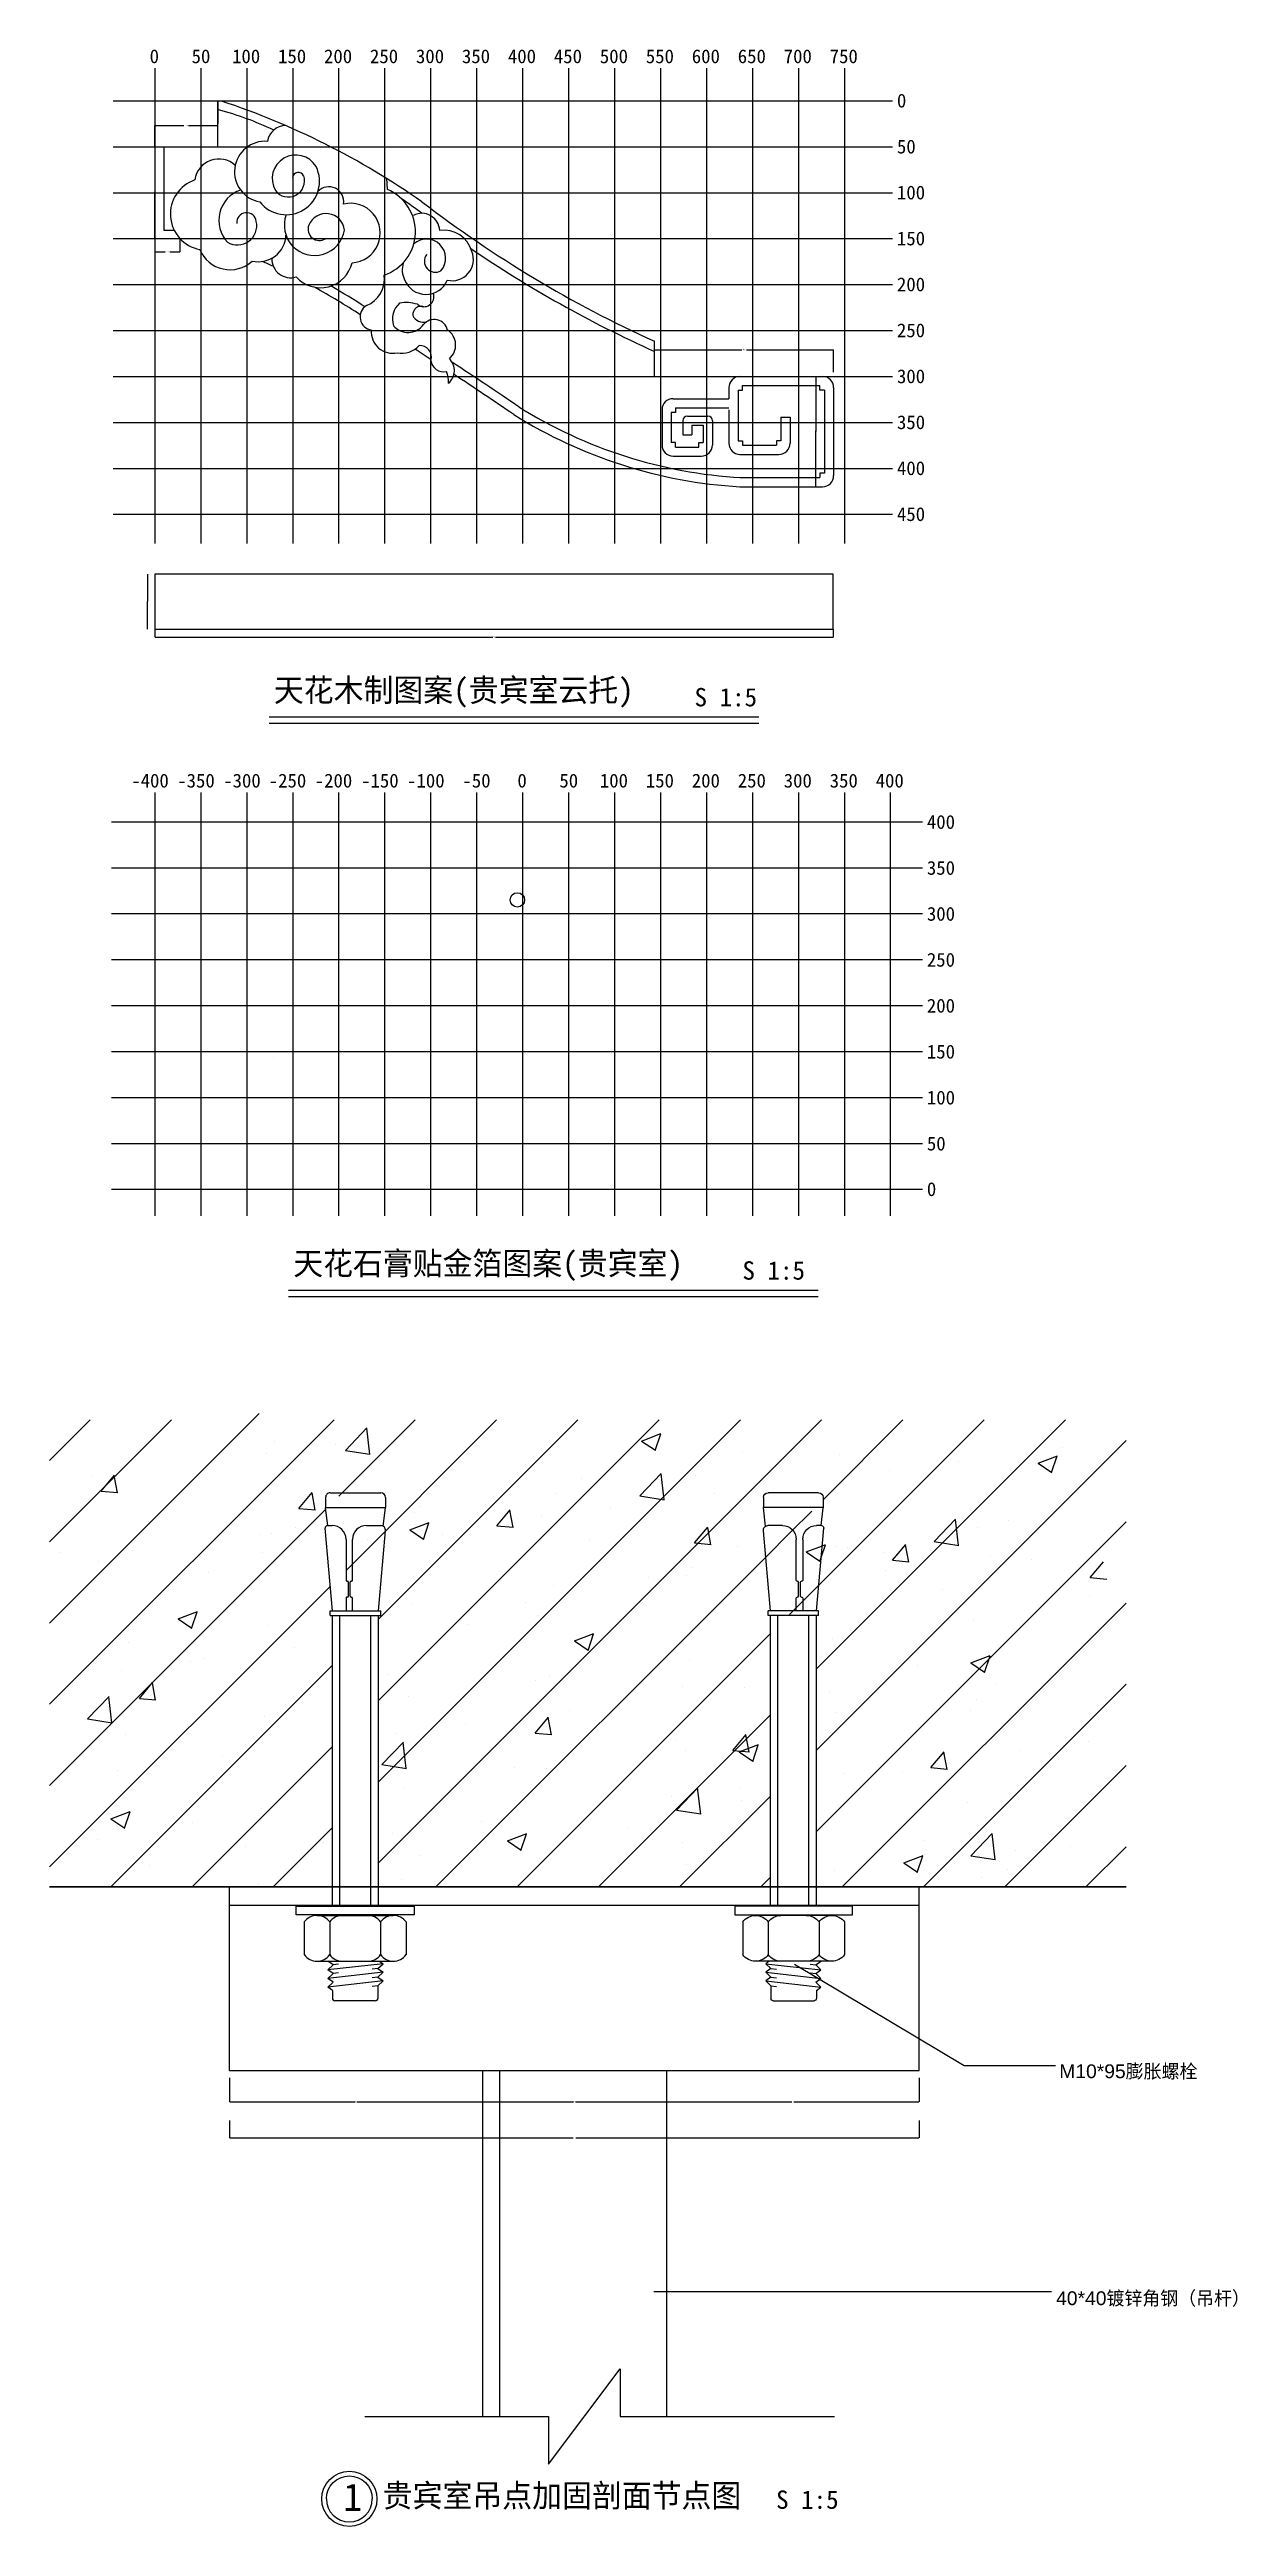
# Model space of a CAD drawing. Header units: metres. Extents: x 0 to 382603, y -272422 to 0.
# Drawn here: x 381311 to 382603, y -270688 to -267993 of the extents above.
import ezdxf

# ---------------------------------------------------------------- set-up
doc = ezdxf.new("R2010")
doc.units = ezdxf.units.M
for name, color, linetype in [('10', 8, 'Continuous'), ('15', 2, 'Continuous'), ('16', 3, 'Continuous'), ('17', 1, 'Continuous'), ('20', 1, 'Continuous'), ('22', 8, 'Continuous'), ('4', 3, 'Continuous'), ('7', 7, 'Continuous'), ('8', 7, 'Continuous'), ('9', 1, 'Continuous'), ('WZ', 2, 'Continuous'), ('ZX', 1, 'Continuous'), ('虚线层', 6, 'Continuous'), ('连接件层', 4, 'Continuous')]:
    doc.layers.add(name, color=color, linetype=linetype)
doc.dimstyles.get("Standard").update_dxf_attribs({"dimtxt": 2.5, "dimasz": 2.5, "dimexe": 1.25, "dimexo": 0.625, "dimtad": 1, "dimcen": 2.5, "dimazin": 3, "dimtfac": 1, "dimtmove": 0, "dimatfit": 3})

# ---------------------------------------------------------------- blocks, each defined once
blk = doc.blocks.new('A$C788A5812')
at = {"layer": '虚线层'}
for p, q in [((9.38, 90), (9.38, 26.72)), ((16.13, 90), (16.13, 26.72))]:
    blk.add_line(p, q, dxfattribs=at)
at = {"layer": '连接件层'}
for p, q in [((7.88, 107.31), (7.88, 110.05)), ((8.38, 110.55), (17.26, 110.55)), ((17.76, 108.3), (17.76, 110.05)), ((17.76, 108.3), (18.75, 107.58)), ((6.75, 106.25), (18.75, 107.58)), ((7.88, 107.31), (6.75, 106.25)), ((7.88, 105.43), (6.75, 106.25)), ((6.75, 104.37), (18.75, 105.7)), ((7.88, 105.43), (6.75, 104.37)), ((7.88, 103.56), (6.75, 104.37)), ((6.75, 102.5), (18.75, 103.83)), ((7.88, 103.56), (6.75, 102.5)), ((7.5, 101.96), (6.75, 102.5)), ((7.88, 107.31), (9.1, 107.44)), ((7.88, 105.43), (9.1, 105.57)), ((7.88, 103.56), (9.1, 103.69)), ((16.41, 104.51), (17.63, 104.64)), ((16.41, 102.63), (17.63, 102.77)), ((17.63, 106.52), (17.76, 106.64)), ((17.63, 106.52), (18.75, 105.7)), ((17.63, 104.64), (17.76, 104.77)), ((17.63, 104.64), (18.75, 103.83)), ((17.63, 102.77), (18.75, 103.83)), ((17.63, 102.77), (18.75, 101.96)), ((17.76, 106.64), (18.75, 107.58)), ((17.76, 104.77), (18.75, 105.7)), ((1.75, 93.41), (1.75, 100.53)), ((21.12, 101.96), (4.52, 101.96)), ((7.28, 93.41), (7.28, 100.53)), ((18.35, 93.41), (18.35, 100.53)), ((23.89, 93.41), (23.89, 100.53)), ((21.12, 91.98), (4.52, 91.98)), ((7.75, 90), (7.75, 26.72)), ((17.75, 90), (17.75, 26.72)), ((7.75, 25.72), (6.23, 8.27)), ((18.25, 26.72), (7.25, 26.72)), ((7.25, 26.72), (7.25, 25.72)), ((7.25, 26.72), (7.25, 25.72)), ((18.25, 25.72), (7.25, 25.72)), ((13.38, 25.72), (13.38, 22.91)), ((13.69, 22.71), (13.58, 22.71)), ((13.89, 22.51), (13.89, 19.46)), ((14.29, 22.51), (14.29, 19.46)), ((14.49, 22.71), (14.61, 22.71)), ((14.81, 22.91), (14.81, 25.72)), ((17.75, 25.72), (19.35, 7.71)), ((18.25, 26.72), (18.25, 25.72)), ((18.25, 26.72), (18.25, 25.72)), ((13.38, 19.06), (13.38, 10.14)), ((13.58, 19.26), (13.69, 19.26)), ((14.61, 19.26), (14.49, 19.26)), ((14.81, 10.14), (14.81, 19.06)), ((6.72, 7.28), (6.25, 3.26)), ((10.38, 7.14), (7.22, 7.14)), ((18.85, 7.14), (17.81, 7.14)), ((18.8, 7.14), (19.25, 3.26)), ((19.25, 3.24), (6.25, 3.24)), ((6.25, 1), (6.25, 3.22)), ((18.25, 0), (7.25, 0)), ((19.25, 1), (19.25, 3.22))]:
    blk.add_line(p, q, dxfattribs=at)
blk.add_lwpolyline([(25.64, 91.87), (25.64, 90), (0, 90), (0, 91.87)], close=True, dxfattribs=at)
for centre, radius, start, end in [((8.38, 110.05), 0.5, 90, 180), ((17.26, 110.05), 0.5, 0, 90), ((4.52, 98.56), 3.39, 35.39, 144.61), ((10.05, 98.56), 3.39, 90, 144.61), ((15.59, 98.56), 3.39, 35.39, 90), ((21.12, 98.56), 3.39, 35.39, 144.61), ((4.52, 95.37), 3.39, 215.39, 324.61), ((10.05, 95.37), 3.39, 215.39, 270), ((15.59, 95.37), 3.39, 270, 324.61), ((21.12, 95.37), 3.39, 215.39, 324.61), ((13.58, 22.91), 0.2, 180, 270), ((13.69, 22.51), 0.2, 0, 90), ((14.49, 22.51), 0.2, 90, 180), ((14.61, 22.91), 0.2, 270, 0), ((13.58, 19.06), 0.2, 90, 180), ((13.69, 19.46), 0.2, 270, 0), ((14.49, 19.46), 0.2, 180, 270), ((14.61, 19.06), 0.2, 0, 90), ((7.22, 8.14), 1, 172.92, 270), ((10.38, 10.14), 3, 270, 0), ((17.81, 10.14), 3, 180, 270), ((18.85, 7.64), 0.5, 270, 7.07), ((6.75, 3.22), 0.5, 175.04, 180), ((7.25, 1), 1, 180, 270), ((18.25, 1), 1, 270, 0), ((18.75, 3.22), 0.5, 0, 4.96)]:
    blk.add_arc(centre, radius, start, end, dxfattribs=at)
blk = doc.blocks.new('HY-4')
at = {"layer": '20'}
for points in [[(-5, 0, -1), (5, 0, -1)], [(-5, 0, 1), (5, 0, 1)]]:
    blk.add_lwpolyline(points, format="xyb", dxfattribs=at)
blk.add_circle((0, 0), 6, dxfattribs=at)
blk.add_circle((0, 0), 6, dxfattribs=at)
blk = doc.blocks.new('_CLOSEDFILLED')
at = {"color": 0, "linetype": 'BYBLOCK'}
blk.add_solid([(-1, 0), (0, 0), (-1, 0)], dxfattribs=at)
blk = doc.blocks.new('*D3')
for p, q in [((381506.8, -270246.35), (381506.8, -270265.24)), ((381507.05, -270265.24), (381880.3, -270265.24)), ((381883.3, -270265.24), (382256.55, -270265.24)), ((382256.8, -270246.35), (382256.8, -270265.24))]:
    blk.add_line(p, q)
at = {"layer": 'Defpoints'}
for p in [(381506.8, -270246.35), (381506.8, -270265.24), (382256.8, -270246.35)]:
    blk.add_point(p, dxfattribs=at)
at = {"layer": '7', "xscale": 0.25, "yscale": 0.25, "rotation": 180}
blk.add_blockref('_CLOSEDFILLED', (381506.8, -270265.24), dxfattribs=at)
at = {"layer": '7', "xscale": 0.25, "yscale": 0.25}
blk.add_blockref('_CLOSEDFILLED', (382256.8, -270265.24), dxfattribs=at)
at = {"layer": '7', "insert": (381881.8, -270265.24), "char_height": 1, "attachment_point": 5}
blk.add_mtext('150', dxfattribs=at)
blk = doc.blocks.new('*D4')
for p, q in [((381506.8, -270200.05), (381506.8, -270226.08)), ((381781.8, -270200.05), (381781.8, -270226.08)), ((381507.05, -270226.08), (381643.3, -270226.08)), ((381645.3, -270226.08), (381781.55, -270226.08))]:
    blk.add_line(p, q)
at = {"layer": 'Defpoints'}
for p in [(381506.8, -270200.05), (381781.8, -270200.05), (381506.8, -270226.08)]:
    blk.add_point(p, dxfattribs=at)
at = {"layer": '7', "xscale": 0.25, "yscale": 0.25, "rotation": 180}
blk.add_blockref('_CLOSEDFILLED', (381506.8, -270226.08), dxfattribs=at)
at = {"layer": '7', "xscale": 0.25, "yscale": 0.25}
blk.add_blockref('_CLOSEDFILLED', (381781.8, -270226.08), dxfattribs=at)
at = {"layer": '7', "insert": (381644.3, -270226.08), "char_height": 1, "attachment_point": 5}
blk.add_mtext('55', dxfattribs=at)
blk = doc.blocks.new('*D5')
for p, q in [((381781.8, -270200.05), (381781.8, -270226.08)), ((381981.8, -270200.05), (381981.8, -270226.08)), ((381782.05, -270226.08), (381880.8, -270226.08)), ((381882.8, -270226.08), (381981.55, -270226.08))]:
    blk.add_line(p, q)
at = {"layer": 'Defpoints'}
for p in [(381781.8, -270200.05), (381981.8, -270200.05), (381781.8, -270226.08)]:
    blk.add_point(p, dxfattribs=at)
at = {"layer": '7', "xscale": 0.25, "yscale": 0.25, "rotation": 180}
blk.add_blockref('_CLOSEDFILLED', (381781.8, -270226.08), dxfattribs=at)
at = {"layer": '7', "xscale": 0.25, "yscale": 0.25}
blk.add_blockref('_CLOSEDFILLED', (381981.8, -270226.08), dxfattribs=at)
at = {"layer": '7', "insert": (381881.8, -270226.08), "char_height": 1, "attachment_point": 5}
blk.add_mtext('40', dxfattribs=at)
blk = doc.blocks.new('*D6')
for p, q in [((381981.8, -270200.05), (381981.8, -270226.08)), ((382256.8, -270200.05), (382256.8, -270226.08)), ((381982.05, -270226.08), (382118.3, -270226.08)), ((382120.3, -270226.08), (382256.55, -270226.08))]:
    blk.add_line(p, q)
at = {"layer": 'Defpoints'}
for p in [(381981.8, -270200.05), (382256.8, -270200.05), (381981.8, -270226.08)]:
    blk.add_point(p, dxfattribs=at)
at = {"layer": '7', "xscale": 0.25, "yscale": 0.25, "rotation": 180}
blk.add_blockref('_CLOSEDFILLED', (381981.8, -270226.08), dxfattribs=at)
at = {"layer": '7', "xscale": 0.25, "yscale": 0.25}
blk.add_blockref('_CLOSEDFILLED', (382256.8, -270226.08), dxfattribs=at)
at = {"layer": '7', "insert": (382119.3, -270226.08), "char_height": 1, "attachment_point": 5}
blk.add_mtext('55', dxfattribs=at)
blk = doc.blocks.new('*D17')
for p, q in [((381417.45, -268563.69), (381417.45, -268593.69)), ((381417.2, -268593.69), (381416.95, -268593.69)), ((381417.45, -268623.69), (381417.45, -268593.69)), ((381417.45, -268593.69), (381417.45, -268593.69)), ((381417.7, -268593.69), (381417.95, -268593.69))]:
    blk.add_line(p, q)
at = {"layer": 'Defpoints'}
for p in [(381417.45, -268563.69), (381417.45, -268593.69), (381417.45, -268623.69)]:
    blk.add_point(p, dxfattribs=at)
at = {"layer": '7', "xscale": 0.25, "yscale": 0.25}
blk.add_blockref('_CLOSEDFILLED', (381417.45, -268593.69), dxfattribs=at)
at = {"layer": '7', "xscale": 0.25, "yscale": 0.25, "rotation": 180}
blk.add_blockref('_CLOSEDFILLED', (381417.45, -268593.69), dxfattribs=at)
at = {"layer": '7', "insert": (381417.45, -268592.565), "char_height": 1, "attachment_point": 5}
blk.add_mtext('0', dxfattribs=at)
blk = doc.blocks.new('*D18')
for p, q in [((381425.39, -268623.69), (381425.39, -268632.44)), ((382163.39, -268623.69), (382163.39, -268632.44)), ((381425.64, -268632.44), (381792.89, -268632.44)), ((381795.89, -268632.44), (382163.14, -268632.44))]:
    blk.add_line(p, q)
at = {"layer": 'Defpoints'}
for p in [(381425.39, -268623.69), (382163.39, -268623.69), (381425.39, -268632.44)]:
    blk.add_point(p, dxfattribs=at)
at = {"layer": '7', "xscale": 0.25, "yscale": 0.25, "rotation": 180}
blk.add_blockref('_CLOSEDFILLED', (381425.39, -268632.44), dxfattribs=at)
at = {"layer": '7', "xscale": 0.25, "yscale": 0.25}
blk.add_blockref('_CLOSEDFILLED', (382163.39, -268632.44), dxfattribs=at)
at = {"layer": '7', "insert": (381794.39, -268632.44), "char_height": 1, "attachment_point": 5}
blk.add_mtext('738', dxfattribs=at)
blk = doc.blocks.new('*D19')
for p, q in [((381968.84, -268344.13), (381968.84, -268319.82)), ((381969.09, -268319.82), (382063.79, -268319.82)), ((382068.79, -268319.82), (382163.49, -268319.82)), ((382163.74, -268344.13), (382163.74, -268319.82))]:
    blk.add_line(p, q)
at = {"layer": 'Defpoints'}
for p in [(381968.84, -268319.82), (381968.84, -268344.13), (382163.74, -268344.13)]:
    blk.add_point(p, dxfattribs=at)
at = {"layer": '7', "xscale": 0.25, "yscale": 0.25, "rotation": 180}
blk.add_blockref('_CLOSEDFILLED', (381968.84, -268319.82), dxfattribs=at)
at = {"layer": '7', "xscale": 0.25, "yscale": 0.25}
blk.add_blockref('_CLOSEDFILLED', (382163.74, -268319.82), dxfattribs=at)
at = {"layer": '7', "insert": (382066.29, -268319.82), "char_height": 1, "attachment_point": 5}
blk.add_mtext('194,9', dxfattribs=at)
blk = doc.blocks.new('*D20')
for p, q in [((381425.39, -268098.64), (381425.39, -268075.52)), ((381425.64, -268075.52), (381457.115, -268075.52)), ((381462.115, -268075.52), (381493.59, -268075.52)), ((381493.84, -268098.64), (381493.84, -268075.52))]:
    blk.add_line(p, q)
at = {"layer": 'Defpoints'}
for p in [(381425.39, -268075.52), (381425.39, -268098.64), (381493.84, -268098.64)]:
    blk.add_point(p, dxfattribs=at)
at = {"layer": '7', "xscale": 0.25, "yscale": 0.25, "rotation": 180}
blk.add_blockref('_CLOSEDFILLED', (381425.39, -268075.52), dxfattribs=at)
at = {"layer": '7', "xscale": 0.25, "yscale": 0.25}
blk.add_blockref('_CLOSEDFILLED', (381493.84, -268075.52), dxfattribs=at)
at = {"layer": '7', "insert": (381459.615, -268075.52), "char_height": 1, "attachment_point": 5}
blk.add_mtext('68,45', dxfattribs=at)
blk = doc.blocks.new('*D21')
for p, q in [((381493.84, -268049.01), (381493.84, -268073.83)), ((381493.59, -268073.83), (381493.34, -268073.83)), ((381493.84, -268098.64), (381493.84, -268073.83)), ((381493.84, -268073.83), (381493.84, -268073.83)), ((381494.09, -268073.83), (381494.34, -268073.83))]:
    blk.add_line(p, q)
at = {"layer": 'Defpoints'}
for p in [(381493.84, -268049.01), (381493.84, -268073.83), (381493.84, -268098.64)]:
    blk.add_point(p, dxfattribs=at)
at = {"layer": '7', "xscale": 0.25, "yscale": 0.25}
blk.add_blockref('_CLOSEDFILLED', (381493.84, -268073.83), dxfattribs=at)
at = {"layer": '7', "xscale": 0.25, "yscale": 0.25, "rotation": 180}
blk.add_blockref('_CLOSEDFILLED', (381493.84, -268073.83), dxfattribs=at)
at = {"layer": '7', "insert": (381493.84, -268072.705), "char_height": 1, "attachment_point": 5}
blk.add_mtext('0', dxfattribs=at)
blk = doc.blocks.new('*D22')
for p, q in [((381425.39, -268098.64), (381425.39, -268148.59)), ((381425.14, -268148.59), (381424.89, -268148.59)), ((381425.39, -268198.53), (381425.39, -268148.59)), ((381425.39, -268148.59), (381425.39, -268148.59)), ((381425.64, -268148.59), (381425.89, -268148.59))]:
    blk.add_line(p, q)
at = {"layer": 'Defpoints'}
for p in [(381425.39, -268098.64), (381425.39, -268148.59), (381425.39, -268198.53)]:
    blk.add_point(p, dxfattribs=at)
at = {"layer": '7', "xscale": 0.25, "yscale": 0.25}
blk.add_blockref('_CLOSEDFILLED', (381425.39, -268148.59), dxfattribs=at)
at = {"layer": '7', "xscale": 0.25, "yscale": 0.25, "rotation": 180}
blk.add_blockref('_CLOSEDFILLED', (381425.39, -268148.59), dxfattribs=at)
at = {"layer": '7', "insert": (381425.39, -268147.465), "char_height": 1, "attachment_point": 5}
blk.add_mtext('0', dxfattribs=at)
blk = doc.blocks.new('*D23')
for p, q in [((382144.32, -268348.64), (382144.32, -268408.64)), ((382144.07, -268408.64), (382143.82, -268408.64)), ((382144.32, -268468.64), (382144.32, -268408.64)), ((382144.32, -268408.64), (382144.32, -268408.64)), ((382144.57, -268408.64), (382144.82, -268408.64))]:
    blk.add_line(p, q)
at = {"layer": 'Defpoints'}
for p in [(382144.32, -268348.64), (382144.32, -268408.64), (382144.32, -268468.64)]:
    blk.add_point(p, dxfattribs=at)
at = {"layer": '7', "xscale": 0.25, "yscale": 0.25}
blk.add_blockref('_CLOSEDFILLED', (382144.32, -268408.64), dxfattribs=at)
at = {"layer": '7', "xscale": 0.25, "yscale": 0.25, "rotation": 180}
blk.add_blockref('_CLOSEDFILLED', (382144.32, -268408.64), dxfattribs=at)
at = {"layer": '7', "insert": (382144.32, -268407.515), "char_height": 1, "attachment_point": 5}
blk.add_mtext('0', dxfattribs=at)
blk = doc.blocks.new('*D24')
for p, q in [((381425.39, -268198.53), (381425.39, -268212.95)), ((381425.64, -268212.95), (381436.6, -268212.95)), ((381441.6, -268212.95), (381452.56, -268212.95)), ((381452.81, -268198.53), (381452.81, -268212.95))]:
    blk.add_line(p, q)
at = {"layer": 'Defpoints'}
for p in [(381425.39, -268198.53), (381425.39, -268212.95), (381452.81, -268198.53)]:
    blk.add_point(p, dxfattribs=at)
at = {"layer": '7', "xscale": 0.25, "yscale": 0.25, "rotation": 180}
blk.add_blockref('_CLOSEDFILLED', (381425.39, -268212.95), dxfattribs=at)
at = {"layer": '7', "xscale": 0.25, "yscale": 0.25}
blk.add_blockref('_CLOSEDFILLED', (381452.81, -268212.95), dxfattribs=at)
at = {"layer": '7', "insert": (381439.1, -268212.95), "char_height": 1, "attachment_point": 5}
blk.add_mtext('27,42', dxfattribs=at)

msp = doc.modelspace()

# ---------------------------------------------------------------- linework, layer by layer
at = {"layer": '10'}
for p, q in [((381425.39, -268013.25), (381425.39, -268530.41)), ((381475.39, -268013.25), (381475.39, -268530.41)), ((381525.39, -268013.25), (381525.39, -268530.41)), ((381575.39, -268013.25), (381575.39, -268530.41)), ((381625.39, -268013.25), (381625.39, -268530.41)), ((381675.39, -268013.25), (381675.39, -268530.41)), ((381725.39, -268013.25), (381725.39, -268530.41)), ((381775.39, -268013.25), (381775.39, -268530.41)), ((381825.39, -268013.25), (381825.39, -268530.41)), ((381875.39, -268013.25), (381875.39, -268530.41)), ((381925.39, -268013.25), (381925.39, -268530.41)), ((381975.39, -268013.25), (381975.39, -268530.41)), ((382025.39, -268013.25), (382025.39, -268530.41)), ((382075.39, -268013.25), (382075.39, -268530.41)), ((382125.39, -268013.25), (382125.39, -268530.41)), ((382175.39, -268013.25), (382175.39, -268530.41)), ((382227.75, -268049.01), (381380.17, -268049.01)), ((382227.75, -268099.01), (381380.17, -268099.01)), ((382227.75, -268149.01), (381380.17, -268149.01)), ((382227.75, -268199.01), (381380.17, -268199.01)), ((382227.75, -268249.01), (381380.17, -268249.01)), ((382227.75, -268299.01), (381380.17, -268299.01)), ((382227.75, -268349.01), (381380.17, -268349.01)), ((382227.75, -268399.01), (381380.17, -268399.01)), ((382227.75, -268449.01), (381380.17, -268449.01)), ((382227.75, -268499.01), (381380.17, -268499.01)), ((381425.39, -268801.5), (381425.39, -269262.04)), ((381475.39, -268801.5), (381475.39, -269262.04)), ((381525.39, -268801.5), (381525.39, -269262.04)), ((381575.39, -268801.5), (381575.39, -269262.04)), ((381625.39, -268801.5), (381625.39, -269262.04)), ((381675.39, -268801.5), (381675.39, -269262.04)), ((381725.39, -268801.5), (381725.39, -269262.04)), ((381775.39, -268801.5), (381775.39, -269262.04)), ((381825.39, -268801.5), (381825.39, -269262.04)), ((381875.39, -268801.5), (381875.39, -269262.04)), ((381925.39, -268801.5), (381925.39, -269262.04)), ((381975.39, -268801.5), (381975.39, -269262.04)), ((382025.39, -268801.5), (382025.39, -269262.04)), ((382075.39, -268801.5), (382075.39, -269262.04)), ((382125.39, -268801.5), (382125.39, -269262.04)), ((382175.39, -268801.5), (382175.39, -269262.04)), ((382225.39, -268801.5), (382225.39, -269262.04)), ((382260.31, -268833.58), (381378.15, -268833.58)), ((382260.31, -268883.58), (381378.15, -268883.58)), ((382260.31, -268933.58), (381378.15, -268933.58)), ((382260.31, -268983.58), (381378.15, -268983.58)), ((382260.31, -269033.58), (381378.15, -269033.58)), ((382260.31, -269083.58), (381378.15, -269083.58)), ((382260.31, -269133.58), (381378.15, -269133.58)), ((382260.31, -269183.58), (381378.15, -269183.58)), ((382260.31, -269233.58), (381378.15, -269233.58))]:
    msp.add_line(p, q, dxfattribs=at)
at = {"layer": '15'}
msp.add_line((381310.96, -269992.24), (382481.78, -269992.24), dxfattribs=at)
at = {"layer": '16'}
for p, q in [((381498.06, -268049.01), (381493.84, -268049.01)), ((381493.84, -268098.64), (381493.84, -268049.01)), ((381425.39, -268098.64), (381493.84, -268098.64)), ((381425.39, -268098.64), (381425.39, -268198.53)), ((381425.39, -268198.53), (381453.77, -268198.53)), ((381968.84, -268348.64), (381968.84, -268310.41)), ((381968.84, -268348.64), (382151.63, -268348.64)), ((382163.74, -268360.75), (382163.74, -268456.53)), ((382061.79, -268468.64), (382151.63, -268468.64))]:
    msp.add_line(p, q, dxfattribs=at)
for centre, radius, start, end in [((381231.28, -268850.87), 845.07, 55.01, 71.6), ((382507.96, -267125.74), 1301.57, 232.52, 245.53), ((381324.04, -268740.71), 561.35, 65.78, 67.11), ((381142.46, -269064.72), 932.68, 57.11, 60.69), ((379223.66, -272194.11), 4603.3, 57.07, 57.33), ((379223.66, -272194.11), 4603.3, 55.73, 56.7), ((382151.63, -268360.75), 12.11, 0, 90), ((382091.88, -267950.4), 519.12, 237.89, 266.68), ((382151.63, -268456.53), 12.11, 270, 0)]:
    msp.add_arc(centre, radius, start, end, dxfattribs=at)
at = {"layer": '17'}
msp.add_lwpolyline([(381425.39, -268623.69), (382163.39, -268623.69), (382163.39, -268563.69), (381425.39, -268563.69)], close=True, dxfattribs=at)
at = {"layer": '20'}
for p, q in [((381549.68, -268726.06), (382082.36, -268726.06)), ((381570.73, -269349.93), (382146.99, -269349.93))]:
    msp.add_line(p, q, dxfattribs=at)
for points in [[(381549.68, -268719.06), (382082.36, -268719.06)], [(381570.73, -269342.93), (382146.99, -269342.93)]]:
    msp.add_lwpolyline(points, dxfattribs=at)
at = {"layer": '22'}
for p, q in [((381554.92, -269089.39), (381554.92, -269089.39)), ((381310.96, -269705.23), (381538.94, -269477.24)), ((381310.96, -269528.45), (381355.18, -269484.22)), ((381310.96, -269616.84), (381443.57, -269484.22)), ((381310.96, -269793.61), (381620.35, -269484.22)), ((381625.72, -269567.24), (381708.74, -269484.22)), ((381633.39, -269647.96), (381797.12, -269484.22)), ((381668.67, -269701.07), (381885.51, -269484.22)), ((381668.67, -269789.46), (381973.9, -269484.22)), ((381668.67, -269877.85), (382062.29, -269484.22)), ((381668.67, -269966.23), (382150.68, -269484.22)), ((382144.93, -269755.13), (382415.84, -269484.22)), ((382147.76, -269663.92), (382327.45, -269484.22)), ((382152.28, -269571.01), (382239.07, -269484.22)), ((381556.08, -269507.69), (381556.08, -269507.69)), ((381621.77, -269510.54), (381621.77, -269510.54)), ((381632.74, -269517.28), (381656.11, -269492.93)), ((381642.38, -269512.45), (381642.38, -269512.45)), ((381659.2, -269521.63), (381655.89, -269493.14)), ((381954.89, -269507.1), (381975.9, -269499.03)), ((381954.89, -269507.1), (381969.82, -269517.16)), ((381969.6, -269517.46), (381975.68, -269499.33)), ((382144.93, -269843.52), (382481.78, -269506.68)), ((381404.55, -269526.9), (381404.55, -269526.9)), ((381546.67, -269520.42), (381546.67, -269520.42)), ((381632.74, -269517.28), (381659.42, -269521.42)), ((382064.18, -269518.26), (382064.18, -269518.26)), ((382169.63, -269522.25), (382169.63, -269522.25)), ((382224.13, -269539.17), (382224.13, -269539.17)), ((382299.23, -269529.28), (382299.23, -269529.28)), ((382386.03, -269531.12), (382407.04, -269523.06)), ((382386.03, -269531.12), (382400.95, -269541.19)), ((382400.74, -269541.49), (382406.82, -269523.36)), ((382412.85, -269514.32), (382412.85, -269514.32)), ((381357.21, -269545.37), (381357.21, -269545.37)), ((381367, -269561.61), (381381.46, -269544.37)), ((381367, -269561.61), (381384.93, -269563.18)), ((381384.72, -269563.47), (381381.25, -269544.67)), ((381467.43, -269542.48), (381467.43, -269542.48)), ((381582.18, -269580.43), (381596.64, -269563.2)), ((381599.9, -269582.3), (381596.43, -269563.49)), ((381862.28, -269563.94), (381862.28, -269563.94)), ((381889.22, -269548.29), (381889.22, -269548.29)), ((381952.91, -269566.94), (381976.28, -269542.58)), ((381952.91, -269566.94), (381979.59, -269571.07)), ((381979.37, -269571.28), (381976.06, -269542.79)), ((382013.81, -269544.74), (382013.81, -269544.74)), ((382034.66, -269564.11), (382034.66, -269564.11)), ((381310.96, -269882), (381611.17, -269581.79)), ((381582.18, -269580.43), (381600.11, -269582)), ((381708.25, -269585.07), (381708.25, -269585.07)), ((381714.27, -269578.32), (381714.27, -269578.32)), ((381797.36, -269599.26), (381811.82, -269582.02)), ((381815.07, -269601.12), (381811.6, -269582.32)), ((381845.94, -269588.96), (381845.94, -269588.96)), ((381921.04, -269579.07), (381921.04, -269579.07)), ((382117.21, -269606.08), (382139.87, -269583.42)), ((382273.08, -269616.59), (382296.45, -269592.24)), ((382299.54, -269620.94), (382296.23, -269592.45)), ((382353.71, -269593.21), (382353.71, -269593.21)), ((381418.3, -269594.99), (381418.3, -269594.99)), ((381539.31, -269608.35), (381539.31, -269608.35)), ((381552.43, -269607.56), (381552.43, -269607.56)), ((381578.45, -269601.76), (381578.45, -269601.76)), ((381656.47, -269613.9), (381656.47, -269613.9)), ((381702.83, -269603.86), (381723.83, -269595.79)), ((381702.83, -269603.86), (381717.75, -269613.92)), ((381717.53, -269614.22), (381723.62, -269596.09)), ((381738.59, -269608.53), (381738.59, -269608.53)), ((381797.36, -269599.26), (381815.29, -269600.83)), ((381898.74, -269615.29), (381898.74, -269615.29)), ((382012.53, -269618.08), (382027, -269600.85)), ((382012.53, -269618.08), (382030.46, -269619.65)), ((382030.25, -269619.95), (382026.78, -269601.14)), ((382089.51, -269633.78), (382117.21, -269606.08)), ((382133.97, -269627.88), (382151.54, -269621.14)), ((382144.93, -269931.91), (382481.78, -269595.07)), ((382150.51, -269632.76), (382154.76, -269620.12)), ((382151.54, -269621.14), (382154.97, -269619.82)), ((382227.71, -269636.91), (382242.17, -269619.67)), ((382245.43, -269638.77), (382241.96, -269619.97)), ((382273.08, -269616.59), (382299.77, -269620.73)), ((382320.01, -269600.99), (382320.01, -269600.99)), ((381321.41, -269628.53), (381321.41, -269628.53)), ((381364.36, -269638.38), (381364.36, -269638.38)), ((381400.9, -269626.77), (381400.9, -269626.77)), ((381467.75, -269638.75), (381467.75, -269638.75)), ((381481.55, -269635.29), (381481.55, -269635.29)), ((381542.85, -269628.86), (381542.85, -269628.86)), ((381641.7, -269642.06), (381641.7, -269642.06)), ((381731.05, -269992.24), (382089.51, -269633.78)), ((382010.17, -269644.61), (382010.17, -269644.61)), ((382058.89, -269622.06), (382058.89, -269622.06)), ((382133.97, -269627.88), (382148.89, -269637.95)), ((382148.67, -269638.24), (382150.51, -269632.76)), ((382165.98, -269622.11), (382165.98, -269622.11)), ((382178.75, -269623.24), (382178.75, -269623.24)), ((382219.03, -269628.83), (382219.03, -269628.83)), ((382220.31, -269647.6), (382220.31, -269647.6)), ((382227.71, -269636.91), (382245.64, -269638.48)), ((382333.93, -269632.65), (382333.93, -269632.65)), ((382379.18, -269635.59), (382379.18, -269635.59)), ((382442.89, -269655.73), (382457.35, -269638.5)), ((381310.96, -269970.39), (381615.97, -269665.38)), ((381483.65, -269650.59), (381483.65, -269650.59)), ((381801.85, -269648.82), (381801.85, -269648.82)), ((381858.63, -269663.81), (381858.63, -269663.81)), ((381961.99, -269655.59), (381961.99, -269655.59)), ((382003.8, -269653.28), (382003.8, -269653.28)), ((382122.14, -269662.36), (382122.14, -269662.36)), ((382130.17, -269681.5), (382147.76, -269663.92)), ((382145.2, -269657.49), (382145.2, -269657.49)), ((382282.29, -269669.12), (382282.29, -269669.12)), ((382442.89, -269655.73), (382460.82, -269657.3)), ((381450.76, -269700.62), (381471.77, -269692.55)), ((381450.76, -269700.62), (381465.68, -269710.68)), ((381465.47, -269710.98), (381471.55, -269692.85)), ((381704.6, -269684.94), (381704.6, -269684.94)), ((381828.84, -269683.31), (381828.84, -269683.31)), ((381842.12, -269697.39), (381842.12, -269697.39)), ((381955.74, -269682.44), (381955.74, -269682.44)), ((382115.82, -269695.86), (382130.17, -269681.5)), ((382173, -269992.24), (382481.78, -269683.45)), ((382316.36, -269700.86), (382316.36, -269700.86)), ((382442.43, -269675.89), (382442.43, -269675.89)), ((381397.25, -269726.63), (381397.25, -269726.63)), ((381548.79, -269707.43), (381548.79, -269707.43)), ((381767.02, -269707.28), (381767.02, -269707.28)), ((381819.44, -269992.24), (382094.93, -269716.75)), ((381881.9, -269724.64), (381902.9, -269716.58)), ((381881.9, -269724.64), (381896.82, -269734.71)), ((381896.61, -269735), (381902.69, -269716.87)), ((382162.33, -269721.98), (382162.33, -269721.98)), ((381358.61, -269747.49), (381358.61, -269747.49)), ((381377.5, -269992.24), (381618.67, -269751.07)), ((381463.93, -269747.18), (381463.93, -269747.18)), ((381478.93, -269743.37), (381478.93, -269743.37)), ((381518.76, -269754.25), (381518.76, -269754.25)), ((381577.55, -269732.22), (381577.55, -269732.22)), ((382006.52, -269744.48), (382006.52, -269744.48)), ((382255.01, -269750.97), (382255.01, -269750.97)), ((382313.04, -269748.67), (382334.04, -269740.61)), ((382313.04, -269748.67), (382327.96, -269758.73)), ((382327.75, -269759.03), (382333.83, -269740.9)), ((381388.83, -269757.07), (381388.83, -269757.07)), ((381408.62, -269787.26), (381423.09, -269770.03)), ((381426.34, -269789.13), (381422.87, -269770.32)), ((381678.91, -269761.02), (381678.91, -269761.02)), ((381839.05, -269767.79), (381839.05, -269767.79)), ((381854.99, -269763.68), (381854.99, -269763.68)), ((381999.2, -269774.55), (381999.2, -269774.55)), ((382066.28, -269775.82), (382066.28, -269775.82)), ((382159.35, -269781.32), (382159.35, -269781.32)), ((382261.38, -269992.24), (382481.78, -269771.84)), ((382341.32, -269772.21), (382341.32, -269772.21)), ((381352.34, -269809.52), (381375.71, -269785.16)), ((381352.34, -269809.52), (381379.02, -269813.65)), ((381378.8, -269813.86), (381375.49, -269785.37)), ((381408.62, -269787.26), (381426.56, -269788.83)), ((381545.14, -269807.3), (381545.14, -269807.3)), ((381700.95, -269784.8), (381700.95, -269784.8)), ((381838.98, -269824.92), (381853.44, -269807.68)), ((381856.7, -269826.78), (381853.23, -269807.98)), ((381876.82, -269800.76), (381876.82, -269800.76)), ((381907.83, -269992.24), (382094.93, -269805.13)), ((382166.37, -269802.24), (382166.37, -269802.24)), ((382312.72, -269800.73), (382312.72, -269800.73)), ((382319.49, -269788.09), (382319.49, -269788.09)), ((381393.61, -269826.5), (381393.61, -269826.5)), ((381672.51, -269859.17), (381695.88, -269834.82)), ((381688.1, -269825.6), (381688.1, -269825.6)), ((381698.97, -269863.52), (381695.66, -269835.03)), ((381763.2, -269815.72), (381763.2, -269815.72)), ((381838.98, -269824.92), (381856.91, -269826.48)), ((381991.41, -269832.27), (381991.41, -269832.27)), ((382054.16, -269843.74), (382068.62, -269826.5)), ((382071.88, -269845.61), (382068.41, -269826.8)), ((382158.69, -269821.85), (382158.69, -269821.85)), ((382440.65, -269834.46), (382440.65, -269834.46)), ((381465.89, -269992.24), (381618.67, -269839.46)), ((381498.63, -269850.55), (381498.63, -269850.55)), ((381672.51, -269859.17), (381699.19, -269863.31)), ((381816.45, -269862.31), (381816.45, -269862.31)), ((381851.34, -269863.55), (381851.34, -269863.55)), ((382002.87, -269844.34), (382002.87, -269844.34)), ((382054.16, -269843.74), (382072.09, -269845.31)), ((382060.97, -269845.43), (382081.98, -269837.36)), ((382060.97, -269845.43), (382075.89, -269855.49)), ((382075.68, -269855.79), (382081.76, -269837.66)), ((382269.34, -269862.57), (382283.8, -269845.33)), ((382269.34, -269862.57), (382287.27, -269864.14)), ((382287.06, -269864.43), (382283.59, -269845.63)), ((382349.77, -269992.24), (382481.78, -269860.23)), ((382365.55, -269844.35), (382365.55, -269844.35)), ((382413.21, -269838.08), (382413.21, -269838.08)), ((381385.01, -269865.51), (381385.01, -269865.51)), ((381697.31, -269884.67), (381697.31, -269884.67)), ((381992.69, -269908.83), (382016.05, -269884.47)), ((382019.15, -269913.17), (382015.83, -269884.68)), ((382062.46, -269884.25), (382062.46, -269884.25)), ((382176.08, -269869.29), (382176.08, -269869.29)), ((382238.25, -269868.11), (382238.25, -269868.11)), ((381377.77, -269918.16), (381398.77, -269910.1)), ((381392.47, -269928.52), (381398.56, -269910.39)), ((381460.34, -269907.55), (381460.34, -269907.55)), ((381541.49, -269907.17), (381541.49, -269907.17)), ((381987.36, -269894.14), (381987.36, -269894.14)), ((381992.69, -269908.83), (382019.37, -269912.96)), ((381996.22, -269992.24), (382094.93, -269893.52)), ((382063.3, -269898.14), (382063.3, -269898.14)), ((382309.07, -269900.6), (382309.07, -269900.6)), ((381363.45, -269941.08), (381363.45, -269941.08)), ((381377.77, -269918.16), (381392.69, -269928.23)), ((381389.96, -269926.37), (381389.96, -269926.37)), ((381466.54, -269922.37), (381466.54, -269922.37)), ((381554.28, -269992.24), (381618.67, -269927.85)), ((381609.18, -269943.93), (381609.18, -269943.93)), ((381684.28, -269934.04), (381684.28, -269934.04)), ((381780.63, -269921.08), (381780.63, -269921.08)), ((381797.9, -269919.08), (381797.9, -269919.08)), ((381808.9, -269942.19), (381829.91, -269934.12)), ((381808.9, -269942.19), (381823.83, -269952.25)), ((381823.61, -269952.55), (381829.69, -269934.42)), ((381888.34, -269928.18), (381888.34, -269928.18)), ((381940.78, -269927.85), (381940.78, -269927.85)), ((381999.22, -269944.21), (381999.22, -269944.21)), ((382155.04, -269921.72), (382155.04, -269921.72)), ((382261.07, -269941.38), (382261.07, -269941.38)), ((382312.86, -269958.48), (382336.22, -269934.13)), ((382339.32, -269962.83), (382336, -269934.34)), ((381419.71, -269968.87), (381419.71, -269968.87)), ((381523.6, -269947.85), (381523.6, -269947.85)), ((381683.74, -269954.62), (381683.74, -269954.62)), ((381713.38, -269958.21), (381713.38, -269958.21)), ((381843.89, -269961.38), (381843.89, -269961.38)), ((381847.69, -269963.42), (381847.69, -269963.42)), ((382004.04, -269968.15), (382004.04, -269968.15)), ((382240.04, -269966.21), (382261.05, -269958.15)), ((382240.04, -269966.21), (382254.97, -269976.28)), ((382254.75, -269976.58), (382260.83, -269958.45)), ((382286.63, -269962.67), (382286.63, -269962.67)), ((382312.86, -269958.48), (382339.54, -269962.62)), ((382361.73, -269952.79), (382361.73, -269952.79)), ((382421.22, -269948.15), (382421.22, -269948.15)), ((382438.16, -269992.24), (382481.78, -269948.62)), ((381538.43, -269988.24), (381538.43, -269988.24)), ((381693.66, -269984.54), (381693.66, -269984.54)), ((382084.61, -269992.24), (382094.93, -269981.91)), ((382164.18, -269974.92), (382164.18, -269974.92)), ((382324.33, -269981.68), (382324.33, -269981.68)), ((382352.82, -269973.1), (382352.82, -269973.1)), ((381506.8, -270012.24), (382256.8, -270012.24)), ((381800.4, -270192.24), (381800.39, -270568.63))]:
    msp.add_line(p, q, dxfattribs=at)
at = {"layer": '4'}
msp.add_circle((381819.77, -268918.25), 7.83, dxfattribs=at)
at = {"layer": '9'}
for p, q in [((381435.39, -268098.64), (381435.39, -268189.53)), ((381678.41, -268145.12), (381677.69, -268132.77)), ((381435.39, -268189.53), (381446.56, -268189.53)), ((381989.18, -268372.86), (382049.73, -268372.86)), ((382049.73, -268360.75), (382049.73, -268372.86)), ((382059.73, -268363.49), (382059.73, -268418.56)), ((382059.73, -268363.49), (382064.57, -268363.49)), ((382064.57, -268363.49), (382064.57, -268358.64)), ((382064.57, -268358.64), (382148.89, -268358.64)), ((382148.89, -268363.49), (382148.89, -268358.64)), ((382153.74, -268363.49), (382148.89, -268363.49)), ((382153.74, -268363.49), (382153.74, -268453.8)), ((381977.08, -268384.97), (381977.08, -268423.31)), ((381991.92, -268387.7), (381987.08, -268387.7)), ((381987.08, -268387.7), (381987.08, -268420.57)), ((381991.92, -268382.86), (381991.92, -268387.7)), ((381991.92, -268382.86), (382049.73, -268382.86)), ((381999.68, -268396.83), (381999.68, -268412.01)), ((382004.68, -268391.83), (382026.97, -268391.83)), ((382009.68, -268401.83), (382021.97, -268401.83)), ((382009.68, -268401.83), (382009.68, -268412.01)), ((382021.97, -268401.83), (382021.97, -268420.57)), ((382031.97, -268396.83), (382031.97, -268423.31)), ((382049.73, -268384.97), (382049.73, -268421.29)), ((382106.32, -268393.04), (382116.32, -268393.04)), ((382106.32, -268393.04), (382106.32, -268418.56)), ((382116.32, -268393.04), (382116.32, -268421.29)), ((381991.92, -268420.57), (381987.08, -268420.57)), ((381989.18, -268435.42), (382019.86, -268435.42)), ((381991.92, -268425.42), (381991.92, -268420.57)), ((381991.92, -268425.42), (382017.12, -268425.42)), ((381999.68, -268412.01), (382009.68, -268412.01)), ((382017.12, -268420.57), (382021.97, -268420.57)), ((382017.12, -268425.42), (382017.12, -268420.57)), ((382059.73, -268418.56), (382064.57, -268418.56)), ((382061.83, -268433.4), (382104.21, -268433.4)), ((382064.57, -268418.56), (382064.57, -268423.4)), ((382064.57, -268423.4), (382101.48, -268423.4)), ((382101.48, -268418.56), (382101.48, -268423.4)), ((382106.32, -268418.56), (382101.48, -268418.56)), ((382061.79, -268458.64), (382148.89, -268458.64)), ((382148.89, -268453.8), (382148.89, -268458.64)), ((382153.74, -268453.8), (382148.89, -268453.8))]:
    msp.add_line(p, q, dxfattribs=at)
for centre, radius, start, end in [((381403.76, -268396.93), 350.5, 64.49, 74.95), ((381567.99, -268096.08), 20.39, 90.56, 170.73), ((381495.04, -268138.22), 26.26, 47.22, 172.44), ((381545.37, -268125.93), 33.23, 85.69, 260.15), ((381578.76, -268133.35), 25.66, 30.84, 209.94), ((381481.57, -268171.9), 39.19, 108.68, 259.56), ((381568.31, -268136.36), 36.29, 217.93, 26.44), ((381570.71, -268135.86), 17.53, 215.99, 18.52), ((381581.5, -268133.34), 6.57, 27.59, 170.83), ((381529.91, -268178.85), 34.9, 108.69, 223.04), ((381614.72, -268158.48), 16.21, 350.96, 136.96), ((381638.19, -268192.52), 32.37, 273.36, 103.33), ((381659.01, -268191.04), 49.85, 288.36, 67.09), ((381218.81, -268853.59), 844.49, 53.91, 55.77), ((381515.16, -268184.45), 21.16, 239.44, 12.34), ((381525.19, -268181.2), 10.72, 6.83, 185.47), ((381599.2, -268184.1), 32.95, 159.66, 350.74), ((381604.43, -268188.38), 12.28, 159.39, 302.31), ((381611.67, -268191.54), 20.17, 6.07, 158.24), ((381715.81, -268190.59), 19.46, 2.02, 117.9), ((381740.11, -268220.62), 31.09, 14.83, 98.96), ((381507.36, -268197.04), 35.51, 202.17, 312.66), ((381537.93, -268193.67), 30.2, 257.56, 357.48), ((381720.9, -268219.94), 20.77, 319.08, 131.33), ((381730.51, -268223.33), 11.89, 142.09, 300.8), ((381748.8, -268221.38), 23.08, 256.76, 22.19), ((382507.96, -267125.74), 1311.57, 235.71, 245.73), ((381573.18, -268220.77), 20.49, 177.85, 287.1), ((381605.56, -268216.56), 35.51, 222.08, 346.52), ((381644.98, -268243.18), 30.12, 290.52, 9.23), ((381718.07, -268232.7), 23.59, 161.6, 207.24), ((381720.37, -268234.3), 25.03, 201.57, 337.59), ((381142.46, -269064.72), 942.68, 57.11, 59.78), ((381663.39, -268283.76), 14.65, 122.4, 260.5), ((381707.68, -268286.28), 23.8, 132.64, 197.38), ((381698.31, -268311.07), 42.83, 72.77, 99.06), ((381715.08, -268281.26), 9, 70.47, 186.64), ((381718.09, -268261.83), 10.94, 229.58, 20.36), ((381684.18, -268300.19), 23.29, 175.12, 282.36), ((381700.83, -268280.01), 20.75, 220.15, 323.89), ((381717.27, -268277.6), 12.08, 202.86, 288.87), ((381729.25, -268301.67), 14.99, 13.47, 141.04), ((381733.19, -268314.49), 19.47, 310.35, 56.92), ((381694.03, -268297.88), 25.53, 259.01, 317.64), ((381713.92, -268327.36), 12.32, 341.71, 94.76), ((381739.77, -268329.3), 14.28, 187.75, 281.26), ((381720.97, -268353.69), 23.95, 354.41, 25.69), ((381733.32, -268342.23), 17.95, 309.79, 45.97), ((379223.66, -272194.11), 4613.3, 55.73, 56.81), ((382061.83, -268360.75), 12.11, 90, 180), ((381989.18, -268384.97), 12.11, 90, 180), ((382091.89, -267950.39), 509.13, 237.92, 266.72), ((382004.68, -268396.83), 5, 90, 180), ((382026.97, -268396.83), 5, 0, 90), ((381989.18, -268423.31), 12.11, 180, 270), ((382019.86, -268423.31), 12.11, 270, 0), ((382061.83, -268421.29), 12.11, 180, 270), ((382104.21, -268421.29), 12.11, 270, 0)]:
    msp.add_arc(centre, radius, start, end, dxfattribs=at)
at = {"layer": 'WZ'}
for p, q in [((381310.96, -269992.24), (382481.78, -269992.24)), ((382481.78, -269992.24), (381310.96, -269992.24)), ((381506.8, -270192.24), (381506.8, -269992.24)), ((382256.8, -270192.24), (382256.8, -269992.24)), ((381506.8, -270192.24), (382256.8, -270192.24)), ((381781.8, -270192.24), (381781.8, -270568.63)), ((381981.8, -270192.24), (381981.8, -270568.63))]:
    msp.add_line(p, q, dxfattribs=at)
at = {"layer": 'ZX'}
msp.add_lwpolyline([(381653.78, -270568.63), (381853.47, -270568.63), (381853.47, -270620.63), (381931.47, -270516.63), (381931.47, -270568.63), (382164.66, -270568.63)], dxfattribs=at)

# ---------------------------------------------------------------- block references
at = {"yscale": 5, "zscale": 5, "rotation": 180}
for p, xscale in [((381707.43, -269563.43), 5), ((382056.17, -269563.43), -5)]:
    msp.add_blockref('A$C788A5812', p, dxfattribs=dict(at, xscale=xscale))
at = {"layer": '8', "xscale": 5, "yscale": 5, "zscale": 5}
msp.add_blockref('HY-4', (381637, -270658.3), dxfattribs=at)

# ---------------------------------------------------------------- texts
for s, height, p in [('1', 30, (381630.41, -270671.42)), ('贵宾室吊点加固剖面节点图', 25, (381673.3, -270667.2)), ('S 1:5', 20, (382101.17, -270669.13))]:
    msp.add_text(s, height=height).set_placement(p)
at = {"layer": '7'}
for s, p in [('0', (381419.78, -268007.73)), ('50', (381465.43, -268007.73)), ('100', (381509.44, -268007.73)), ('150', (381559.44, -268007.73)), ('200', (381609.44, -268007.73)), ('250', (381659.44, -268007.73)), ('300', (381709.44, -268007.73)), ('350', (381759.44, -268007.73)), ('400', (381809.44, -268007.73)), ('450', (381859.44, -268007.73)), ('500', (381909.44, -268007.73)), ('550', (381959.44, -268007.73)), ('600', (382009.44, -268007.73)), ('650', (382059.44, -268007.73)), ('700', (382109.44, -268007.73)), ('750', (382159.44, -268007.73)), ('0', (382232.59, -268055.96)), ('50', (382232.59, -268105.96)), ('100', (382232.59, -268155.96)), ('150', (382232.59, -268205.96)), ('200', (382232.59, -268255.96)), ('250', (382232.59, -268305.96)), ('300', (382232.59, -268355.96)), ('350', (382232.59, -268405.96)), ('400', (382232.59, -268455.96)), ('450', (382232.59, -268505.96)), ('-400', (381399.82, -268795.98)), ('-350', (381449.82, -268795.98)), ('-300', (381499.82, -268795.98)), ('-250', (381549.34, -268795.98)), ('-200', (381599.34, -268795.98)), ('-150', (381649.82, -268795.98)), ('-100', (381699.82, -268795.98)), ('-50', (381760.01, -268795.98)), ('0', (381819.78, -268795.98)), ('50', (381865.43, -268795.98)), ('100', (381909.44, -268795.98)), ('150', (381959.44, -268795.98)), ('200', (382009.44, -268795.98)), ('250', (382059.44, -268795.98)), ('300', (382109.44, -268795.98)), ('350', (382159.44, -268795.98)), ('400', (382209.44, -268795.98)), ('400', (382265.15, -268840.91)), ('350', (382265.15, -268890.91)), ('300', (382265.15, -268940.91)), ('250', (382265.15, -268990.91)), ('200', (382265.15, -269040.91)), ('150', (382265.15, -269090.91)), ('100', (382265.15, -269140.91)), ('50', (382265.15, -269190.91)), ('0', (382265.15, -269240.53))]:
    msp.add_text(s, height=15, dxfattribs=at).set_placement(p)
at = {"layer": '7', "char_height": 15, "attachment_point": 1}
for s, insert in [('{\\fArial|b0|i0|c0|p32;M10*95}膨胀螺栓', (382409.15, -270185.46)), ('{\\fArial|b0|i0|c0|p32;40*40}镀锌角钢（吊杆）', (382405.7, -270432.43))]:
    msp.add_mtext(s, dxfattribs=dict(at, insert=insert))
at = {"layer": '8'}
for s, height, p in [('天花木制图案(贵宾室云托)', 25, (381554.9, -268702.43)), ('S 1:5', 20, (382012.43, -268707.66)), ('天花石膏贴金箔图案(贵宾室)', 25, (381575.96, -269326.3)), ('S 1:5', 20, (382064.56, -269331.54))]:
    msp.add_text(s, height=height, dxfattribs=at).set_placement(p)

# ---------------------------------------------------------------- dimensions: what is measured, and where the dimension line sits
at = {"layer": '7'}
for base, p1, p2, picture, middle in [((381493.84, -268073.83), (381493.84, -268098.64), (381493.84, -268049.01), '*D21', (381493.84, -268072.705)), ((381425.39, -268075.52), (381425.39, -268098.64), (381493.84, -268098.64), '*D20', (381459.615, -268075.52)), ((381425.39, -268148.59), (381425.39, -268098.64), (381425.39, -268198.53), '*D22', (381425.39, -268147.465)), ((381425.39, -268212.95), (381425.39, -268198.53), (381452.81, -268198.53), '*D24', (381439.1, -268212.95)), ((381968.84, -268319.82), (381968.84, -268344.13), (382163.74, -268344.13), '*D19', (382066.29, -268319.82)), ((382144.32, -268408.64), (382144.32, -268348.64), (382144.32, -268468.64), '*D23', (382144.32, -268407.515)), ((381417.45, -268593.69), (381417.45, -268563.69), (381417.45, -268623.69), '*D17', (381417.45, -268592.565)), ((381425.39, -268632.44), (381425.39, -268623.69), (382163.39, -268623.69), '*D18', (381794.39, -268632.44))]:
    dim = msp.add_linear_dim(base=base, p1=p1, p2=p2, dimstyle='Standard', dxfattribs=at)
    dim.commit()
    dim.dimension.update_dxf_attribs({"geometry": picture, "text_midpoint": middle})
for base, p1, p2, text, picture, middle in [((381506.8, -270226.08), (381506.8, -270200.05), (381781.8, -270200.05), '55', '*D4', (381644.3, -270226.08)), ((381781.8, -270226.08), (381781.8, -270200.05), (381981.8, -270200.05), '40', '*D5', (381881.8, -270226.08)), ((381981.8, -270226.08), (381981.8, -270200.05), (382256.8, -270200.05), '55', '*D6', (382119.3, -270226.08)), ((381506.8, -270265.24), (381506.8, -270246.35), (382256.8, -270246.35), '150', '*D3', (381881.8, -270265.24))]:
    dim = msp.add_linear_dim(base=base, p1=p1, p2=p2, text=text, dimstyle='Standard', dxfattribs=at)
    dim.commit()
    dim.dimension.update_dxf_attribs({"geometry": picture, "text_midpoint": middle})

# ---------------------------------------------------------------- leaders
for points in [[(382121.15, -270076.46), (382305.8, -270186.73), (382404.89, -270186.73)], [(381968.23, -270432.58), (382400.55, -270432.58)]]:
    msp.add_leader(points, dimstyle='Standard', dxfattribs=at)

doc.saveas('drawing.dxf')
